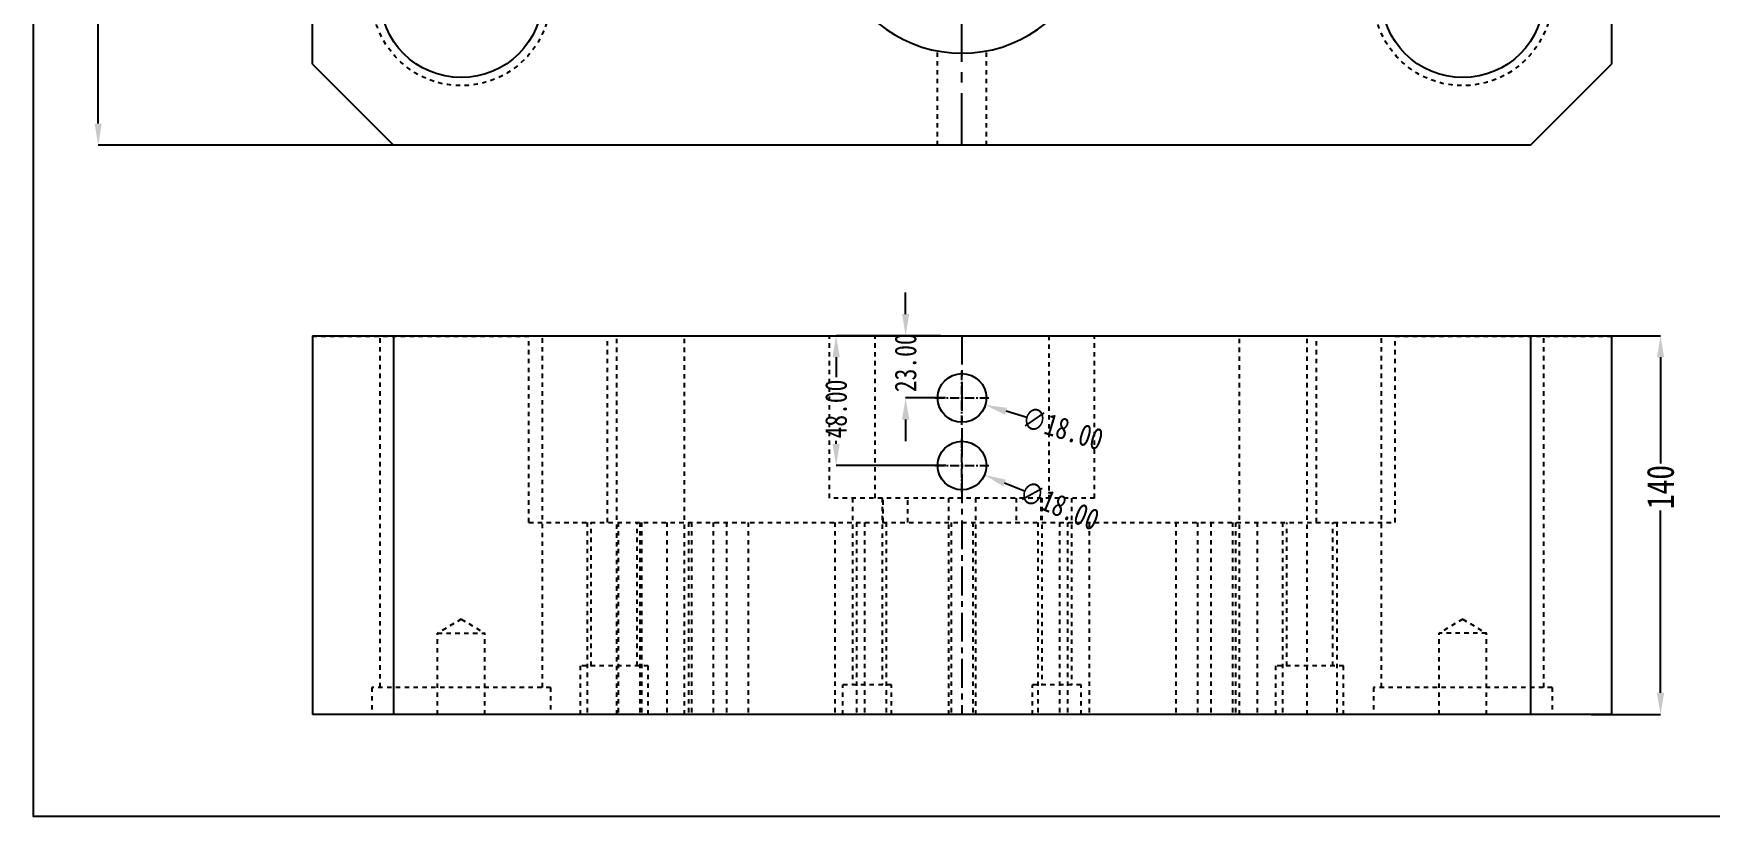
# Model space of a CAD drawing. Header units: millimetres. Extents: x 2141 to 4292, y -4498 to 2648.
# Drawn here: x 3030 to 3650, y -2084 to -1795 of the extents above; entities that cross this region are included whole.
import ezdxf

# ---------------------------------------------------------------- set-up
doc = ezdxf.new("R2010")
doc.units = ezdxf.units.MM
doc.header["$LTSCALE"] = 16.335
doc.header["$PDMODE"] = 3
doc.header["$PDSIZE"] = 0.3125
doc.linetypes.add('CENTER', pattern=[0.6, 0.375, -0.075, 0.075, -0.075])
doc.linetypes.add('HIDDEN', pattern=[0.2, 0.1, -0.1])
doc.layers.get('0').update_dxf_attribs({"linetype": 'CONTINUOUS'})
doc.layers.get('Defpoints').update_dxf_attribs({"linetype": 'CONTINUOUS'})
doc.layers.add('DEFAULT_2', color=8, linetype='HIDDEN')
doc.styles.get("Standard").update_dxf_attribs({"font": 'txt', "width": 0.8})
doc.dimstyles.get("Standard").update_dxf_attribs({"dimtxt": 0.15625, "dimasz": 0.1875, "dimexe": 0.125, "dimexo": 0.0625, "dimtad": 0, "dimtih": 1, "dimtoh": 1, "dimdsep": 46, "dimtxsty": 'Standard', "dimcen": 0.09, "dimadec": 0, "dimazin": 0, "dimtp": 0.01, "dimtm": 0.01, "dimtfac": 1, "dimtofl": 0, "dimtmove": 0, "dimatfit": 3, "dimfxl": 0, "dimtolj": 1, "dimarcsym": 0})
doc.dimstyles.new('STANDARD$0', dxfattribs={"dimscale": 2, "dimtxt": 3, "dimasz": 3, "dimexe": 1.25, "dimexo": 0.625, "dimgap": 0.5, "dimtad": 0, "dimdsep": 46, "dimlunit": 6, "dimtxsty": 'Standard', "dimblk": 'CLOSEDBLANK', "dimcen": 0, "dimclrt": 2, "dimazin": 2, "dimtfac": 2, "dimtmove": 1, "dimatfit": 3, "dimfxl": 0, "dimtolj": 1, "dimtzin": 0, "dimarcsym": 0})
doc.dimstyles.new('副本 STANDARD', dxfattribs={"dimtxt": 6, "dimasz": 4, "dimexe": 0, "dimexo": 0, "dimgap": 0, "dimtad": 0, "dimdsep": 46, "dimlunit": 6, "dimtxsty": 'Standard', "dimcen": 0, "dimclrd": 4, "dimclre": 4, "dimclrt": 6, "dimazin": 2, "dimtfac": 2, "dimtofl": 0, "dimtmove": 1, "dimatfit": 3, "dimfxl": 0, "dimtolj": 1, "dimtzin": 0, "dimarcsym": 0})

# ---------------------------------------------------------------- blocks, each defined once
blk = doc.blocks.new('*D318')
at = {"color": 4, "linetype": 'Continuous', "lineweight": -2}
blk.add_line((3396.21, -1964.04), (3388.81, -1960.99), dxfattribs=at)
at = {"color": 4}
blk.add_solid([(3389.32, -1959.76), (3388.3, -1962.22), (3381.41, -1957.95)], dxfattribs=at)
at = {"layer": 'Defpoints', "color": 0}
for p in [(3364.77, -1951.09), (3381.41, -1957.95)]:
    blk.add_point(p, dxfattribs=at)
at = {"color": 6, "insert": (3409.03, -1969.32), "char_height": 8, "attachment_point": 5, "rotation": 337.62082}
blk.add_mtext('\\A1;∅18.00', dxfattribs=at)
blk = doc.blocks.new('*D319')
at = {"color": 4, "linetype": 'Continuous', "lineweight": -2}
blk.add_line((3397.01, -1936.78), (3389.36, -1934.46), dxfattribs=at)
at = {"color": 4}
blk.add_solid([(3389.75, -1933.18), (3388.97, -1935.73), (3381.7, -1932.13)], dxfattribs=at)
at = {"layer": 'Defpoints', "color": 0}
for p in [(3364.48, -1926.9), (3381.7, -1932.13)]:
    blk.add_point(p, dxfattribs=at)
at = {"color": 6, "insert": (3410.28, -1940.81), "char_height": 8, "attachment_point": 5, "rotation": 343.11131}
blk.add_mtext('\\A1;∅18.00', dxfattribs=at)
blk = doc.blocks.new('*D320')
at = {"color": 4, "linetype": 'Continuous', "lineweight": -2}
for p, q in [((3352.27, -1898.52), (3352.27, -1890.52)), ((3365.25, -1906.52), (3352.27, -1906.52)), ((3366.96, -1929.52), (3352.27, -1929.52)), ((3352.27, -1937.52), (3352.27, -1945.52))]:
    blk.add_line(p, q, dxfattribs=at)
at = {"color": 4}
for points in [[(3350.94, -1898.52), (3353.6, -1898.52), (3352.27, -1906.52)], [(3350.94, -1937.52), (3353.6, -1937.52), (3352.27, -1929.52)]]:
    blk.add_solid(points, dxfattribs=at)
at = {"layer": 'Defpoints', "color": 0}
for p in [(3352.27, -1906.52), (3365.25, -1906.52), (3366.96, -1929.52)]:
    blk.add_point(p, dxfattribs=at)
at = {"color": 6, "insert": (3352.27, -1916.53), "char_height": 8, "attachment_point": 5, "rotation": 90}
blk.add_mtext('\\A1;23.00', dxfattribs=at)
blk = doc.blocks.new('*D321')
at = {"color": 4, "linetype": 'Continuous', "lineweight": -2}
for p, q in [((3365.25, -1906.52), (3326.59, -1906.52)), ((3326.59, -1914.52), (3326.59, -1921.9)), ((3326.59, -1946.52), (3326.59, -1945.36)), ((3367.1, -1954.52), (3326.59, -1954.52))]:
    blk.add_line(p, q, dxfattribs=at)
at = {"color": 4}
for points in [[(3325.26, -1914.52), (3327.93, -1914.52), (3326.59, -1906.52)], [(3325.26, -1946.52), (3327.93, -1946.52), (3326.59, -1954.52)]]:
    blk.add_solid(points, dxfattribs=at)
at = {"layer": 'Defpoints', "color": 0}
for p in [(3365.25, -1906.52), (3326.59, -1954.52), (3367.1, -1954.52)]:
    blk.add_point(p, dxfattribs=at)
at = {"color": 6, "insert": (3326.59, -1933.63), "char_height": 8, "attachment_point": 5, "rotation": 90}
blk.add_mtext('\\A1;48.00', dxfattribs=at)
blk = doc.blocks.new('*D328')
at = {"color": 4, "linetype": 'Continuous', "lineweight": -2}
for p, q in [((3163.09, -1316.12), (3053.94, -1316.12)), ((3053.94, -1324.12), (3053.94, -1491.2)), ((3053.94, -1828.12), (3053.94, -1520)), ((3163.09, -1836.12), (3053.94, -1836.12))]:
    blk.add_line(p, q, dxfattribs=at)
at = {"color": 4}
for points in [[(3052.61, -1324.12), (3055.28, -1324.12), (3053.94, -1316.12)], [(3052.61, -1828.12), (3055.28, -1828.12), (3053.94, -1836.12)]]:
    blk.add_solid(points, dxfattribs=at)
at = {"layer": 'Defpoints', "color": 0}
for p in [(3163.09, -1316.12), (3053.94, -1836.12), (3163.09, -1836.12)]:
    blk.add_point(p, dxfattribs=at)
at = {"color": 6, "insert": (3053.94, -1505.6), "char_height": 8, "attachment_point": 5, "rotation": 90}
blk.add_mtext('\\A1;520.00', dxfattribs=at)
blk = doc.blocks.new('*D381')
at = {"color": 4, "lineweight": -2}
for p, q in [((3605.59, -1906.52), (3631.18, -1906.52)), ((3631.18, -1914.52), (3631.18, -1953.81)), ((3631.18, -2038.52), (3631.18, -1971.14)), ((3605.59, -2046.52), (3631.18, -2046.52))]:
    blk.add_line(p, q, dxfattribs=at)
at = {"color": 4}
for points in [[(3629.85, -1914.52), (3632.51, -1914.52), (3631.18, -1906.52)], [(3629.85, -2038.52), (3632.51, -2038.52), (3631.18, -2046.52)]]:
    blk.add_solid(points, dxfattribs=at)
at = {"layer": 'Defpoints', "color": 0}
for p in [(3605.59, -1906.52), (3605.59, -2046.52), (3631.18, -2046.52)]:
    blk.add_point(p, dxfattribs=at)
at = {"color": 6, "insert": (3631.18, -1962.47), "char_height": 10, "attachment_point": 5, "rotation": 90}
blk.add_mtext('\\A1;140', dxfattribs=at)

msp = doc.modelspace()

# ---------------------------------------------------------------- linework, layer by layer
at = {"color": 1, "linetype": 'CENTER', "ltscale": 3.145519}
msp.add_line((3373.093, -1836.116), (3373.093, -1316.116), dxfattribs=at)
at = {"color": 7, "linetype": 'Continuous'}
for p, q in [((3133.093, -1806.116), (3133.093, -1346.116)), ((3613.093, -1346.116), (3613.093, -1806.116)), ((3133.093, -1806.116), (3163.093, -1836.116)), ((3583.093, -1836.116), (3613.093, -1806.116)), ((3583.093, -1836.116), (3163.093, -1836.116)), ((3133.093, -1906.519), (3133.093, -2046.519)), ((3133.093, -1906.519), (3613.093, -1906.519)), ((3163.093, -1906.519), (3163.093, -2046.519)), ((3583.093, -1906.519), (3583.093, -2046.519)), ((3613.093, -1906.519), (3613.093, -2046.519)), ((3613.093, -2046.519), (3133.093, -2046.519))]:
    msp.add_line(p, q, dxfattribs=at)
at = {"color": 1, "linetype": 'CENTER', "ltscale": 1.741537}
msp.add_line((3373.093, -1906.519), (3373.093, -2046.519), dxfattribs=at)
at = {"color": 1, "linetype": 'CENTER', "ltscale": 0.55978}
for p, q in [((3373.093, -1939.419), (3373.093, -1919.619)), ((3363.193, -1929.519), (3382.993, -1929.519)), ((3373.093, -1964.419), (3373.093, -1944.619)), ((3363.193, -1954.519), (3382.993, -1954.519))]:
    msp.add_line(p, q, dxfattribs=at)
msp.add_lwpolyline([(3030.057, -1234.412), (3914.562, -1234.412), (3914.562, -2084.225), (3030.057, -2084.225)], close=True)
at = {"color": 7, "linetype": 'Continuous'}
for centre, radius in [((3188.093, -1781.116), 30), ((3558.093, -1781.116), 30), ((3373.093, -1929.519), 9), ((3373.093, -1954.519), 9)]:
    msp.add_circle(centre, radius, dxfattribs=at)
msp.add_arc((3373.093, -1753.116), 49, 130.966387, 49.033613, dxfattribs=at)
at = {"layer": 'DEFAULT_2', "color": 8, "linetype": 'HIDDEN'}
for p, q in [((3364.093, -1836.116), (3364.093, -1801.282)), ((3382.093, -1836.116), (3382.093, -1801.282)), ((3133.093, -1906.719), (3213.093, -1906.719)), ((3158.093, -2036.519), (3158.093, -1906.519)), ((3213.093, -1975.519), (3213.093, -1906.519)), ((3218.093, -2036.519), (3218.093, -1906.519)), ((3242.093, -1975.519), (3242.093, -1906.519)), ((3245.593, -2046.519), (3245.593, -1906.519)), ((3270.593, -2046.519), (3270.593, -1906.519)), ((3310.775, -1906.519), (3310.775, -1906.719)), ((3322.775, -1906.719), (3310.775, -1906.719)), ((3322.775, -1906.519), (3322.775, -1906.719)), ((3324.093, -1966.519), (3324.093, -1906.519)), ((3340.968, -1966.519), (3340.968, -1906.519)), ((3345.809, -1906.519), (3345.809, -1906.719)), ((3353.809, -1906.719), (3345.809, -1906.719)), ((3353.809, -1906.519), (3353.809, -1906.719)), ((3392.377, -1906.519), (3392.377, -1906.719)), ((3400.377, -1906.719), (3392.377, -1906.719)), ((3400.377, -1906.519), (3400.377, -1906.719)), ((3405.218, -1906.519), (3405.218, -1966.519)), ((3422.093, -1966.519), (3422.093, -1906.519)), ((3423.41, -1906.519), (3423.41, -1906.719)), ((3435.41, -1906.719), (3423.41, -1906.719)), ((3435.41, -1906.519), (3435.41, -1906.719)), ((3475.593, -2046.519), (3475.593, -1906.519)), ((3500.593, -2046.519), (3500.593, -1906.519)), ((3504.093, -1975.519), (3504.093, -1906.519)), ((3528.093, -2036.519), (3528.093, -1906.519)), ((3533.093, -1975.519), (3533.093, -1906.519)), ((3533.093, -1906.719), (3613.093, -1906.719)), ((3588.093, -2036.519), (3588.093, -1906.519)), ((3422.093, -1966.519), (3324.092, -1966.519)), ((3332.593, -1966.519), (3332.593, -2035.519)), ((3343.593, -1966.519), (3343.593, -2035.519)), ((3343.989, -1975.519), (3343.989, -1966.519)), ((3353.084, -1975.519), (3353.084, -1966.519)), ((3368.093, -1966.519), (3368.093, -2046.519)), ((3378.093, -1966.519), (3378.093, -2046.519)), ((3393.102, -1966.519), (3393.102, -1975.519)), ((3402.197, -1966.519), (3402.197, -1975.519)), ((3402.593, -1966.519), (3402.593, -2035.519)), ((3413.593, -1966.519), (3413.593, -2035.519)), ((3213.093, -1975.519), (3533.093, -1975.519)), ((3234.632, -1975.519), (3234.632, -2046.519)), ((3236.132, -2028.519), (3236.132, -1975.519)), ((3246.092, -1975.519), (3246.092, -2046.519)), ((3253.132, -2028.519), (3253.132, -1975.519)), ((3254.092, -1975.519), (3254.092, -2046.519)), ((3254.632, -1975.519), (3254.632, -2046.519)), ((3264.097, -1975.519), (3264.097, -2046.519)), ((3272.097, -1975.519), (3272.097, -2046.519)), ((3273.097, -1975.519), (3273.097, -2046.519)), ((3281.097, -1975.519), (3281.097, -2046.519)), ((3286.097, -1975.519), (3286.097, -2046.519)), ((3294.097, -1975.519), (3294.097, -2046.519)), ((3326.097, -1975.519), (3326.097, -2046.519)), ((3334.097, -1975.519), (3334.097, -2046.519)), ((3337.093, -1975.519), (3337.093, -2046.519)), ((3345.093, -1975.519), (3345.093, -2046.519)), ((3369.093, -1975.519), (3369.093, -2046.519)), ((3377.093, -1975.519), (3377.093, -2046.519)), ((3401.093, -1975.519), (3401.093, -2046.519)), ((3409.093, -1975.519), (3409.093, -2046.519)), ((3412.089, -1975.519), (3412.089, -2046.519)), ((3420.089, -1975.519), (3420.089, -2046.519)), ((3452.089, -1975.519), (3452.089, -2046.519)), ((3460.089, -1975.519), (3460.089, -2046.519)), ((3465.089, -1975.519), (3465.089, -2046.519)), ((3473.089, -1975.519), (3473.089, -2046.519)), ((3474.089, -1975.519), (3474.089, -2046.519)), ((3482.089, -1975.519), (3482.089, -2046.519)), ((3491.553, -1975.519), (3491.553, -2046.519)), ((3493.053, -2028.519), (3493.053, -1975.519)), ((3510.053, -2028.519), (3510.053, -1975.519)), ((3511.553, -1975.519), (3511.553, -2046.519)), ((3188.093, -2011.262), (3179.343, -2016.519)), ((3188.093, -2011.262), (3196.843, -2016.519)), ((3558.093, -2011.262), (3549.343, -2016.519)), ((3558.093, -2011.262), (3566.843, -2016.519)), ((3179.343, -2046.519), (3179.343, -2016.519)), ((3179.343, -2016.519), (3196.843, -2016.519)), ((3196.843, -2046.519), (3196.843, -2016.519)), ((3566.843, -2016.519), (3549.343, -2016.519)), ((3549.343, -2046.519), (3549.343, -2016.519)), ((3566.843, -2046.519), (3566.843, -2016.519)), ((3232.132, -2046.519), (3232.132, -2028.519)), ((3257.132, -2028.519), (3232.132, -2028.519)), ((3257.132, -2046.519), (3257.132, -2028.519)), ((3514.053, -2028.519), (3489.053, -2028.519)), ((3489.053, -2046.519), (3489.053, -2028.519)), ((3514.053, -2046.519), (3514.053, -2028.519)), ((3155.093, -2036.519), (3155.093, -2046.519)), ((3221.093, -2036.519), (3155.093, -2036.519)), ((3221.093, -2036.519), (3221.093, -2046.519)), ((3347.093, -2035.519), (3329.093, -2035.519)), ((3329.093, -2046.519), (3329.093, -2035.519)), ((3347.093, -2046.519), (3347.093, -2035.519)), ((3417.093, -2035.519), (3399.093, -2035.519)), ((3399.093, -2046.519), (3399.093, -2035.519)), ((3417.093, -2046.519), (3417.093, -2035.519)), ((3591.093, -2036.519), (3525.093, -2036.519)), ((3525.093, -2036.519), (3525.093, -2046.519)), ((3591.093, -2036.519), (3591.093, -2046.519))]:
    msp.add_line(p, q, dxfattribs=at)
for centre in [(3188.093, -1781.116), (3558.093, -1781.116)]:
    msp.add_circle(centre, 33, dxfattribs=at)

# ---------------------------------------------------------------- dimensions: what is measured, and where the dimension line sits
for base, p1, p2, dimstyle, override, picture, middle in [((3053.943, -1836.116), (3163.093, -1316.116), (3163.093, -1836.116), 'STANDARD$0', {"dimscale": 1, "dimtxt": 8, "dimasz": 8, "dimexe": 0, "dimexo": 0, "dimgap": 0, "dimzin": 0, "dimlunit": 2, "dimclrd": 4, "dimclre": 4, "dimclrt": 6, "dimazin": 0, "dimtfac": 1, "dimtofl": 0, "dimtmove": 0, "dimfxl": 1.25}, '*D328', (3053.943, -1505.596)), ((3352.269, -1906.519), (3366.961, -1929.519), (3365.249, -1906.519), 'STANDARD$0', {"dimscale": 1, "dimtxt": 8, "dimasz": 8, "dimexe": 0, "dimexo": 0, "dimgap": 0, "dimzin": 0, "dimlunit": 2, "dimclrd": 4, "dimclre": 4, "dimclrt": 6, "dimazin": 0, "dimtfac": 1, "dimtofl": 0, "dimtmove": 0, "dimfxl": 1.25}, '*D320', (3352.269, -1916.529)), ((3326.593, -1954.519), (3365.249, -1906.519), (3367.104, -1954.519), 'STANDARD$0', {"dimscale": 1, "dimtxt": 8, "dimasz": 8, "dimexe": 0, "dimexo": 0, "dimgap": 0, "dimzin": 0, "dimlunit": 2, "dimclrd": 4, "dimclre": 4, "dimclrt": 6, "dimazin": 0, "dimtfac": 1, "dimtofl": 0, "dimtmove": 0, "dimfxl": 1.25}, '*D321', (3326.593, -1933.631)), ((3631.18, -2046.519), (3605.59, -1906.519), (3605.59, -2046.519), '副本 STANDARD', {"dimtxt": 10, "dimasz": 8}, '*D381', (3631.18, -1962.474))]:
    dim = msp.add_linear_dim(base=base, p1=p1, p2=p2, angle=90, dimstyle=dimstyle, override=override)
    dim.commit()
    dim.dimension.update_dxf_attribs({"geometry": picture, "text_midpoint": middle, "dimtype": 160})
for p1, p2, picture, middle in [((3364.481, -1926.905), (3381.705, -1932.134), '*D319', (3410.283, -1940.811)), ((3364.771, -1951.093), (3381.415, -1957.946), '*D318', (3409.032, -1969.317))]:
    dim = msp.add_diameter_dim_2p(p1=p1, p2=p2, dimstyle='Standard', override={"dimtxt": 8, "dimasz": 8, "dimexe": 0, "dimexo": 0, "dimgap": 0, "dimtih": 0, "dimtoh": 0, "dimzin": 0, "dimcen": 0, "dimclrd": 4, "dimclre": 4, "dimclrt": 6, "dimadec": 2, "dimtp": 0, "dimtm": 0, "dimfxl": 1.25, "dimtzin": 0})
    dim.commit()
    dim.dimension.update_dxf_attribs({"geometry": picture, "text_midpoint": middle})

doc.saveas('drawing.dxf')
